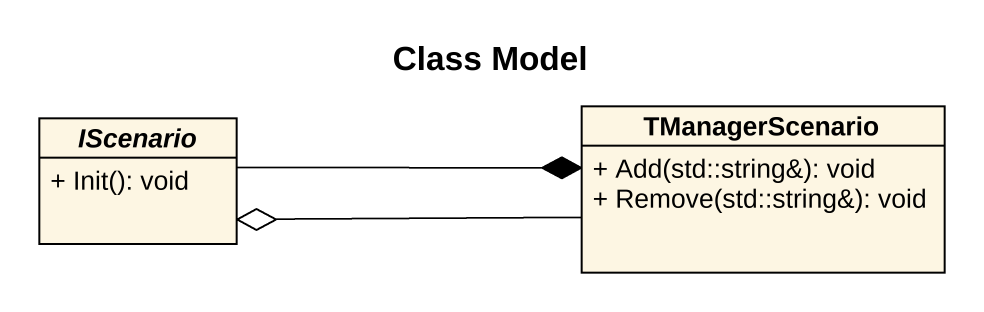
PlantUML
@startuml
title Class Model
hide circle
hide empty members
skinparam classAttributeIconSize 0
abstract class IScenario {
  + Init(): void
}
class TManagerScenario {
  + Add(std::string&): void
  + Remove(std::string&): void
}
IScenario -right-* TManagerScenario
TManagerScenario -left-o IScenario
@enduml
